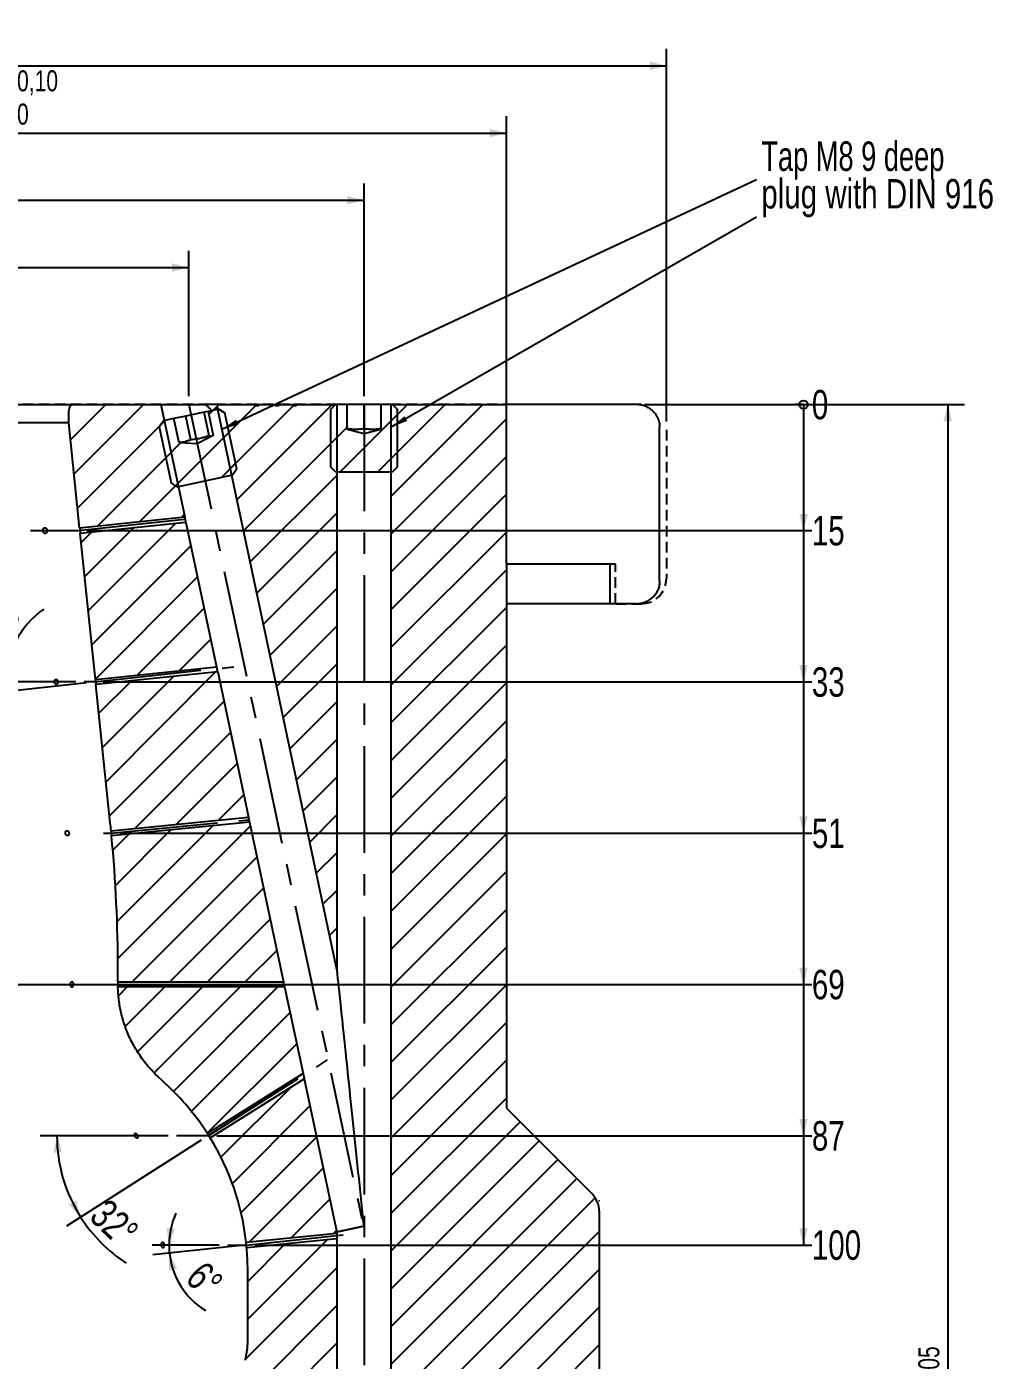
# Model space of a CAD drawing. Header units: millimetres. Extents: x 8 to 872, y 8 to 585.
# Drawn here: x 362 to 477.1, y 316.1 to 474.8 of the extents above; entities that cross this region are included whole.
import ezdxf

# ---------------------------------------------------------------- set-up
doc = ezdxf.new("R2010")
doc.units = ezdxf.units.MM
doc.header["$PDSIZE"] = -1
doc.linetypes.add('CENTERX2', pattern=[20.32, 12.7, -2.54, 2.54, -2.54])
doc.linetypes.add('HIDDEN', pattern=[1.905, 1.27, -0.635])
for name, color, linetype in [('CENTERLINE', 4, 'CENTERX2'), ('DIMENSIONS', 2, 'Continuous'), ('HATCH', 3, 'Continuous'), ('HIDDEN', 3, 'HIDDEN'), ('TEXT', 2, 'Continuous')]:
    doc.layers.add(name, color=color, linetype=linetype)
doc.layers.add('OUTLINE', color=7, linetype='Continuous', lineweight=25)
doc.styles.add('SLDTEXTSTYLE0', font='TXT', dxfattribs={"width": 0.75})
doc.styles.add('SLDTEXTSTYLE3', font='TXT', dxfattribs={"width": 0.692308})
doc.dimstyles.new('SLDDIMSTYLE1', dxfattribs={"dimtxt": 3.5, "dimasz": 2, "dimexe": 0, "dimexo": 0.0625, "dimgap": 0.875, "dimtad": 1, "dimdec": 0, "dimrnd": 1e-09, "dimzin": 12, "dimdsep": 46, "dimtxsty": 'SLDTEXTSTYLE0', "dimsah": 1, "dimcen": 0.09, "dimadec": 0, "dimazin": 3, "dimtfac": 1, "dimtdec": 0, "dimtofl": 0, "dimtmove": 0, "dimatfit": 3, "dimfxl": 0, "dimfrac": 2, "dimtolj": 1, "dimtzin": 12, "dimarcsym": 0})
doc.dimstyles.new('SLDDIMSTYLE17', dxfattribs={"dimtxt": 0.18, "dimasz": 2, "dimexe": 0, "dimexo": 0.0625, "dimgap": 0, "dimtad": 0, "dimtih": 1, "dimtoh": 1, "dimdec": 0, "dimrnd": 1e-09, "dimzin": 0, "dimdsep": 46, "dimtxsty": 'Standard', "dimsah": 1, "dimcen": 0.09, "dimadec": 0, "dimazin": 0, "dimtfac": 2, "dimtdec": 0, "dimtofl": 0, "dimtmove": 0, "dimatfit": 3, "dimfxl": 0, "dimfrac": 2, "dimtolj": 1, "dimtzin": 0, "dimarcsym": 0})
doc.dimstyles.new('SLDDIMSTYLE2', dxfattribs={"dimtxt": 3.5, "dimasz": 2, "dimexe": 0, "dimexo": 0.0625, "dimgap": 0.875, "dimtad": 1, "dimrnd": 1e-09, "dimzin": 12, "dimdsep": 46, "dimtxsty": 'SLDTEXTSTYLE0', "dimsah": 1, "dimcen": 0.09, "dimadec": 0, "dimazin": 3, "dimtfac": 1, "dimtofl": 0, "dimtmove": 0, "dimatfit": 3, "dimfxl": 0, "dimfrac": 2, "dimtolj": 1, "dimtzin": 12, "dimarcsym": 0})
doc.dimstyles.new('SLDDIMSTYLE3', dxfattribs={"dimtxt": 3.5, "dimasz": 2, "dimexe": 0, "dimexo": 0.0625, "dimgap": 0.875, "dimtad": 1, "dimrnd": 1e-09, "dimzin": 12, "dimdsep": 46, "dimtxsty": 'SLDTEXTSTYLE0', "dimsah": 1, "dimcen": 0.09, "dimadec": 0, "dimazin": 3, "dimtol": 1, "dimtp": 0.05, "dimtm": 0.05, "dimtfac": 1, "dimtofl": 0, "dimtmove": 0, "dimatfit": 3, "dimfxl": 0, "dimfrac": 2, "dimtolj": 1, "dimarcsym": 0})
doc.dimstyles.new('SLDDIMSTYLE4', dxfattribs={"dimtxt": 3.5, "dimasz": 2, "dimexe": 0, "dimexo": 0.0625, "dimgap": 0.875, "dimtad": 1, "dimrnd": 1e-09, "dimzin": 12, "dimdsep": 46, "dimtxsty": 'SLDTEXTSTYLE0', "dimsah": 1, "dimcen": 0.09, "dimadec": 0, "dimazin": 3, "dimtol": 1, "dimtp": 0.1, "dimtfac": 1, "dimtofl": 0, "dimtmove": 0, "dimatfit": 3, "dimfxl": 0, "dimfrac": 2, "dimtolj": 1, "dimarcsym": 0})
doc.dimstyles.new('SLDDIMSTYLE5', dxfattribs={"dimtxt": 3.5, "dimasz": 0.333333, "dimexe": 0, "dimexo": 0.0625, "dimgap": 0.875, "dimtad": 0, "dimtih": 1, "dimtoh": 1, "dimdec": 0, "dimrnd": 1e-09, "dimdsep": 46, "dimtxsty": 'SLDTEXTSTYLE0', "dimblk1": 'ORIGIN', "dimblk2": 'ORIGIN', "dimsah": 1, "dimcen": 0.09, "dimadec": 0, "dimazin": 2, "dimtfac": 1, "dimtdec": 0, "dimtofl": 0, "dimtmove": 0, "dimatfit": 3, "dimldrblk": 'ORIGIN', "dimfxl": 0, "dimfrac": 2, "dimtolj": 1, "dimtzin": 12, "dimarcsym": 0})
doc.dimstyles.new('SLDDIMSTYLE6', dxfattribs={"dimtxt": 3.5, "dimasz": 2, "dimexe": 0, "dimexo": 0.0625, "dimgap": 0.875, "dimtad": 0, "dimtih": 1, "dimtoh": 1, "dimrnd": 1e-09, "dimzin": 12, "dimdsep": 46, "dimtxsty": 'SLDTEXTSTYLE0', "dimsah": 1, "dimcen": 0.09, "dimadec": 0, "dimazin": 3, "dimtfac": 1, "dimtofl": 0, "dimtmove": 0, "dimatfit": 3, "dimfxl": 0, "dimfrac": 2, "dimtolj": 1, "dimtzin": 12, "dimarcsym": 0})
doc.dimstyles.new('SLDDIMSTYLE7', dxfattribs={"dimtxt": 3.5, "dimasz": 2, "dimexe": 0, "dimexo": 0.0625, "dimgap": 0.875, "dimtad": 1, "dimdec": 4, "dimzin": 12, "dimdsep": 46, "dimtxsty": 'SLDTEXTSTYLE0', "dimsah": 1, "dimcen": 0.09, "dimadec": 0, "dimazin": 3, "dimtfac": 1, "dimtdec": 0, "dimtofl": 0, "dimtmove": 0, "dimatfit": 3, "dimfxl": 0, "dimfrac": 2, "dimtolj": 1, "dimtzin": 12, "dimarcsym": 0})

# ---------------------------------------------------------------- blocks, each defined once
blk = doc.blocks.new('_D_1')
at = {"layer": 'DIMENSIONS'}
for p, q in [((327.07, 430.83), (327.07, 448.14)), ((381.35, 430.83), (381.35, 448.14)), ((327.07, 446.14), (381.35, 446.14))]:
    blk.add_line(p, q, dxfattribs=at)
for points in [[(327.07, 446.14), (329.07, 445.64), (329.07, 446.64)], [(381.35, 446.14), (379.35, 446.64), (379.35, 445.64)]]:
    blk.add_solid(points, dxfattribs=at)
at = {"layer": 'DIMENSIONS', "char_height": 3.5, "attachment_point": 1, "style": 'SLDTEXTSTYLE0'}
for s, insert in [('%%c', (348.99, 450.65)), ('54', (354.26, 450.65))]:
    blk.add_mtext(s, dxfattribs=dict(at, insert=insert))
blk = doc.blocks.new('_D_2')
at = {"layer": 'DIMENSIONS'}
for p, q in [((270.21, 427.83), (270.21, 472.14)), ((438.21, 427.83), (438.21, 472.14)), ((270.21, 470.14), (438.21, 470.14))]:
    blk.add_line(p, q, dxfattribs=at)
for points in [[(270.21, 470.14), (272.21, 469.64), (272.21, 470.64)], [(438.21, 470.14), (436.21, 470.64), (436.21, 469.64)]]:
    blk.add_solid(points, dxfattribs=at)
at = {"layer": 'DIMENSIONS', "char_height": 3.5, "attachment_point": 1, "style": 'SLDTEXTSTYLE0'}
for s, insert in [('%%c', (347.69, 474.65)), ('168', (352.97, 474.65))]:
    blk.add_mtext(s, dxfattribs=dict(at, insert=insert))
blk = doc.blocks.new('_ORIGIN')
at = {"color": 0, "linetype": 'ByBlock', "lineweight": -2}
blk.add_line((0, 0), (-1, 0), dxfattribs=at)
blk.add_circle((0, 0), 0.5, dxfattribs=at)
blk = doc.blocks.new('_D_5')
at = {"layer": 'DIMENSIONS'}
blk.add_line((436.21, 429.83), (455.53, 429.83), dxfattribs=at)
blk.add_blockref('_ORIGIN', (454.53, 429.83), dxfattribs=at)
at = {"layer": 'DIMENSIONS', "insert": (455.53, 431.57), "char_height": 3.5, "attachment_point": 1, "style": 'SLDTEXTSTYLE0'}
blk.add_mtext('0', dxfattribs=at)
blk = doc.blocks.new('_D_6')
at = {"layer": 'DIMENSIONS'}
for p, q in [((454.53, 429.83), (454.53, 414.83)), ((369.2, 414.83), (455.53, 414.83))]:
    blk.add_line(p, q, dxfattribs=at)
blk.add_solid([(454.53, 414.83), (455.03, 416.83), (454.03, 416.83)], dxfattribs=at)
at = {"layer": 'DIMENSIONS', "insert": (455.53, 416.57), "char_height": 3.5, "attachment_point": 1, "style": 'SLDTEXTSTYLE0'}
blk.add_mtext('15', dxfattribs=at)
blk = doc.blocks.new('_D_7')
at = {"layer": 'DIMENSIONS'}
for p, q in [((454.53, 414.83), (454.53, 396.83)), ((371.16, 396.83), (455.53, 396.83))]:
    blk.add_line(p, q, dxfattribs=at)
blk.add_solid([(454.53, 396.83), (455.03, 398.83), (454.03, 398.83)], dxfattribs=at)
at = {"layer": 'DIMENSIONS', "insert": (455.53, 398.57), "char_height": 3.5, "attachment_point": 1, "style": 'SLDTEXTSTYLE0'}
blk.add_mtext('33', dxfattribs=at)
blk = doc.blocks.new('_D_8')
at = {"layer": 'DIMENSIONS'}
for p, q in [((454.53, 396.83), (454.53, 378.83)), ((373.12, 378.83), (455.53, 378.83))]:
    blk.add_line(p, q, dxfattribs=at)
blk.add_solid([(454.53, 378.83), (455.03, 380.83), (454.03, 380.83)], dxfattribs=at)
at = {"layer": 'DIMENSIONS', "insert": (455.53, 380.57), "char_height": 3.5, "attachment_point": 1, "style": 'SLDTEXTSTYLE0'}
blk.add_mtext('51', dxfattribs=at)
blk = doc.blocks.new('_D_9')
at = {"layer": 'DIMENSIONS'}
for p, q in [((454.53, 378.83), (454.53, 360.83)), ((335.33, 360.83), (455.53, 360.83))]:
    blk.add_line(p, q, dxfattribs=at)
blk.add_solid([(454.53, 360.83), (455.03, 362.83), (454.03, 362.83)], dxfattribs=at)
at = {"layer": 'DIMENSIONS', "insert": (455.53, 362.57), "char_height": 3.5, "attachment_point": 1, "style": 'SLDTEXTSTYLE0'}
blk.add_mtext('69', dxfattribs=at)
blk = doc.blocks.new('_D_10')
at = {"layer": 'DIMENSIONS'}
for p, q in [((454.53, 360.83), (454.53, 342.83)), ((384.67, 342.83), (455.53, 342.83))]:
    blk.add_line(p, q, dxfattribs=at)
blk.add_solid([(454.53, 342.83), (455.03, 344.83), (454.03, 344.83)], dxfattribs=at)
at = {"layer": 'DIMENSIONS', "insert": (455.53, 344.57), "char_height": 3.5, "attachment_point": 1, "style": 'SLDTEXTSTYLE0'}
blk.add_mtext('87', dxfattribs=at)
blk = doc.blocks.new('_D_11')
at = {"layer": 'DIMENSIONS'}
for p, q in [((454.53, 342.83), (454.53, 329.83)), ((389.2, 329.83), (455.53, 329.83))]:
    blk.add_line(p, q, dxfattribs=at)
blk.add_solid([(454.53, 329.83), (455.03, 331.83), (454.03, 331.83)], dxfattribs=at)
at = {"layer": 'DIMENSIONS', "insert": (455.53, 331.57), "char_height": 3.5, "attachment_point": 1, "style": 'SLDTEXTSTYLE0'}
blk.add_mtext('100', dxfattribs=at)
blk = doc.blocks.new('_D_12')
at = {"layer": 'DIMENSIONS'}
for p, q in [((378.88, 342.83), (363.65, 342.83)), ((382.83, 342.3), (366.78, 332.09))]:
    blk.add_line(p, q, dxfattribs=at)
for start, end in [(180, 212.457), (212.457, 237.2096)]:
    blk.add_arc((383.67, 342.83), 18.02, start, end, dxfattribs=at)
for points in [[(365.65, 342.83), (365.26, 340.81), (366.26, 340.86)], [(368.46, 333.16), (367.92, 335.15), (367.05, 334.66)]]:
    blk.add_solid(points, dxfattribs=at)
at = {"layer": 'DIMENSIONS', "insert": (371.78, 335.53), "char_height": 3.5, "attachment_point": 1, "rotation": 316.1605, "style": 'SLDTEXTSTYLE0'}
blk.add_mtext('32°', dxfattribs=at)
blk = doc.blocks.new('_D_13')
at = {"layer": 'DIMENSIONS'}
for p, q in [((306.21, 432.85), (306.21, 456.14)), ((402.21, 430.83), (402.21, 456.14)), ((306.21, 454.14), (402.21, 454.14))]:
    blk.add_line(p, q, dxfattribs=at)
for points in [[(306.21, 454.14), (308.21, 453.64), (308.21, 454.64)], [(402.21, 454.14), (400.21, 454.64), (400.21, 453.64)]]:
    blk.add_solid(points, dxfattribs=at)
at = {"layer": 'DIMENSIONS', "char_height": 3.5, "attachment_point": 1, "style": 'SLDTEXTSTYLE0'}
for s, insert in [('%%c', (348.98, 458.65)), ('96', (354.26, 458.71))]:
    blk.add_mtext(s, dxfattribs=dict(at, insert=insert))
blk = doc.blocks.new('_D_18')
at = {"layer": 'DIMENSIONS'}
for p, q in [((367.88, 396.83), (357.58, 396.83)), ((369.17, 396.72), (357.66, 395.47))]:
    blk.add_line(p, q, dxfattribs=at)
for start, end in [(124.9481, 180), (180, 186.2296), (186.2296, 207.5533)]:
    blk.add_arc((370.16, 396.83), 10.58, start, end, dxfattribs=at)
for points in [[(359.58, 396.83), (360.27, 398.78), (359.27, 398.87)], [(359.65, 395.69), (359.56, 393.63), (360.54, 393.83)]]:
    blk.add_solid(points, dxfattribs=at)
at = {"layer": 'DIMENSIONS', "insert": (357.63, 405.53), "char_height": 3.5, "attachment_point": 1, "rotation": 46.8366, "style": 'SLDTEXTSTYLE0'}
blk.add_mtext('6°', dxfattribs=at)
blk = doc.blocks.new('_D_19')
at = {"layer": 'DIMENSIONS'}
for p, q in [((384.96, 329.83), (376.99, 329.83)), ((387.2, 329.73), (377.05, 328.68))]:
    blk.add_line(p, q, dxfattribs=at)
for start, end in [(155.6198, 180), (180, 185.9312), (185.9312, 238.0558)]:
    blk.add_arc((388.2, 329.83), 9.2, start, end, dxfattribs=at)
for points in [[(378.99, 329.83), (379.7, 331.77), (378.71, 331.88)], [(379.04, 328.88), (378.97, 326.82), (379.95, 327.03)]]:
    blk.add_solid(points, dxfattribs=at)
at = {"layer": 'DIMENSIONS', "insert": (383.29, 328.14), "char_height": 3.5, "attachment_point": 1, "rotation": 314.4558, "style": 'SLDTEXTSTYLE0'}
blk.add_mtext('6°', dxfattribs=at)
blk = doc.blocks.new('_D_31')
at = {"layer": 'DIMENSIONS'}
for p, q in [((289.26, 411.83), (289.26, 464.14)), ((419.16, 411.83), (419.16, 464.14)), ((289.26, 462.14), (419.16, 462.14))]:
    blk.add_line(p, q, dxfattribs=at)
for points in [[(289.26, 462.14), (291.26, 461.64), (291.26, 462.64)], [(419.16, 462.14), (417.16, 462.64), (417.16, 461.64)]]:
    blk.add_solid(points, dxfattribs=at)
at = {"layer": 'DIMENSIONS', "attachment_point": 1, "style": 'SLDTEXTSTYLE0'}
for s, insert, char_height in [('+', (358.88, 469.6), 2.5), ('0,10', (360.9, 469.6), 2.5), ('%%c', (341.05, 466.65), 3.5), ('129,9', (346.33, 466.65), 3.5), ('0', (360.9, 465.64), 2.5)]:
    blk.add_mtext(s, dxfattribs=dict(at, insert=insert, char_height=char_height))
blk = doc.blocks.new('_D_32')
at = {"layer": 'DIMENSIONS'}
for p, q in [((435.59, 429.83), (473.7, 429.83)), ((471.7, 429.83), (471.7, 185.64)), ((387.83, 185.64), (473.7, 185.64))]:
    blk.add_line(p, q, dxfattribs=at)
for points in [[(471.7, 429.83), (471.2, 427.83), (472.2, 427.83)], [(471.7, 185.64), (472.2, 187.64), (471.2, 187.64)]]:
    blk.add_solid(points, dxfattribs=at)
at = {"layer": 'DIMENSIONS', "attachment_point": 1, "rotation": 90, "style": 'SLDTEXTSTYLE0'}
for s, insert, char_height in [('±0,05', (468.2, 311.53), 2.5), ('244,19', (467.19, 296.02), 3.5)]:
    blk.add_mtext(s, dxfattribs=dict(at, insert=insert, char_height=char_height))
blk = doc.blocks.new('SW_NOTE_5')
at = {"layer": 'TEXT', "color": 0, "char_height": 3.5, "attachment_point": 1}
for s, insert, style in [('Tap M8 9 deep', (0.56, 4.54), 'SLDTEXTSTYLE3'), ('plug with DIN 916 M8x8', (0.56, 0.07), 'SLDTEXTSTYLE0')]:
    blk.add_mtext(s, dxfattribs=dict(at, insert=insert, style=style))

msp = doc.modelspace()

# ---------------------------------------------------------------- hatches: boundary and pattern name
at = {"layer": 'HATCH'}
h = msp.add_hatch(dxfattribs=at)
h.set_pattern_fill('ANSI31', color=256, angle=3e-322, style=0)
edge = h.paths.add_edge_path(flags=0)
edge.add_line((367.05884, 429.14326), (367.05884, 427.64326))
edge.add_line((367.05884, 427.64326), (368.353, 415.18155))
edge.add_line((368.353, 415.18155), (380.86795, 416.48123))
edge.add_line((380.86795, 416.48123), (378.02986, 429.83342))
edge.add_line((378.02986, 429.83342), (367.45426, 429.83342))
edge.add_arc((367.85884, 429.14326), 0.8, 120.3796612, 180)
h = msp.add_hatch(dxfattribs=at)
h.set_pattern_fill('ANSI31', color=256, style=0)
h.paths.add_polyline_path([(387.06736, 422.18591), (385.65356, 428.83732), (384.94192, 429.29946), (383.65451, 429.02581), (384.26611, 426.14845), (382.34391, 425.16904), (380.18953, 425.28195), (379.57793, 428.15931), (378.29052, 427.88566), (377.82838, 427.17402), (379.24218, 420.52262), (379.95381, 420.06048), (386.60521, 421.47428)], flags=0)
h = msp.add_hatch(dxfattribs=at)
h.set_pattern_fill('ANSI31', color=256, angle=3e-322, style=0)
h.paths.add_polyline_path([(389.18324, 429.73342), (389.18324, 429.83342), (384.95884, 429.83342), (384.72482, 429.5994), (398.95884, 362.63358), (398.95884, 429.83342), (394.15623, 429.83342), (394.15623, 429.73342), (393.66531, 429.73342), (393.66531, 429.83342), (392.11082, 429.83342), (392.11082, 429.73342), (391.62403, 429.73342), (391.62403, 429.83342), (389.67289, 429.83342), (389.67289, 429.73342)], flags=0)
h = msp.add_hatch(dxfattribs=at)
h.set_pattern_fill('ANSI31', color=256, style=0)
h.paths.add_polyline_path([(406.20884, 422.43342), (406.20884, 429.23342), (405.60884, 429.83342), (404.20884, 429.83342), (404.20884, 426.86932), (402.20884, 426.33342), (400.20884, 426.86932), (400.20884, 429.83342), (398.80884, 429.83342), (398.20884, 429.23342), (398.20884, 422.43342), (398.80884, 421.83342), (405.60884, 421.83342)], flags=0)
h = msp.add_hatch(dxfattribs=at)
h.set_pattern_fill('ANSI31', color=256, angle=3e-322, style=0)
edge = h.paths.add_edge_path(flags=0)
edge.add_arc((427.20884, 158.18876), 3, 270, 360)
edge.add_line((430.20884, 158.18876), (430.20884, 204.63342))
edge.add_line((430.20884, 204.63342), (424.35884, 204.63342))
edge.add_line((424.35884, 204.63342), (424.35884, 271.73342))
edge.add_line((424.35884, 271.73342), (411.35884, 271.73342))
edge.add_line((411.35884, 271.73342), (409.31591, 275.13342))
edge.add_line((409.31591, 275.13342), (411.35884, 278.53342))
edge.add_line((411.35884, 278.53342), (424.35884, 278.53342))
edge.add_line((424.35884, 278.53342), (424.35884, 284.73342))
edge.add_line((424.35884, 284.73342), (430.20884, 284.73342))
edge.add_line((430.20884, 284.73342), (430.20884, 333.84078))
edge.add_arc((427.20884, 333.84078), 3, 0, 45)
edge.add_line((429.33016, 335.9621), (419.15884, 346.13342))
edge.add_line((419.15884, 346.13342), (419.15884, 410.83342))
edge.add_line((419.15884, 410.83342), (419.15884, 429.83342))
edge.add_line((419.15884, 429.83342), (405.45884, 429.83342))
edge.add_line((405.45884, 429.83342), (405.45884, 155.18876))
edge.add_line((405.45884, 155.18876), (427.20884, 155.18876))
h = msp.add_hatch(dxfattribs=at)
h.set_pattern_fill('ANSI31', color=256, angle=3e-322, style=0)
h.paths.add_polyline_path([(381.01431, 415.79267), (368.42531, 414.48529), (370.22748, 397.13181), (384.66217, 398.63087)], flags=0)
h = msp.add_hatch(dxfattribs=at)
h.set_pattern_fill('ANSI31', color=256, angle=3e-322, style=0)
edge = h.paths.add_edge_path(flags=0)
edge.add_line((384.78762, 398.04067), (370.28945, 396.53502))
edge.add_line((370.28945, 396.53502), (371.99786, 380.08445))
edge.add_arc((202.60884, 362.49326), 170.3, 5.6068157, 5.9289581, ccw=False)
edge.add_line((372.09409, 379.13179), (388.46581, 380.73614))
edge.add_line((388.46581, 380.73614), (384.78762, 398.04067))
h = msp.add_hatch(dxfattribs=at)
h.set_pattern_fill('ANSI31', color=256, angle=3e-322, style=0)
edge = h.paths.add_edge_path(flags=0)
edge.add_line((388.59134, 380.14557), (372.15166, 378.53456))
edge.add_arc((202.60884, 362.49326), 170.3, 0, 5.4049512, ccw=False)
edge.add_line((372.90884, 362.49326), (372.90884, 361.13342))
edge.add_line((372.90884, 361.13342), (392.63232, 361.13427))
edge.add_line((392.63232, 361.13427), (388.59134, 380.14557))
h = msp.add_hatch(dxfattribs=at)
h.set_pattern_fill('ANSI31', color=256, angle=3e-322, style=0)
edge = h.paths.add_edge_path(flags=0)
edge.add_arc((358.35884, 326.84326), 30, 32.781694, 46.397181, ccw=False)
edge.add_line((383.58103, 343.08645), (394.94665, 350.24618))
edge.add_line((394.94665, 350.24618), (392.75985, 360.53427))
edge.add_line((392.75985, 360.53427), (372.91204, 360.53342))
edge.add_spline(control_points=[(372.91204, 360.53342), (373.04106, 354.28877), (377.56401, 349.98119)], knot_values=[0.026166334, 0.026166334, 0.026166334, 1, 1, 1], weights=[0.995879363, 0.921260708, 1], degree=2, periodic=0)
edge.add_line((377.56401, 349.98119), (379.04849, 348.5674))
h = msp.add_hatch(dxfattribs=at)
h.set_pattern_fill('ANSI31', color=256, angle=3e-322, style=0)
edge = h.paths.add_edge_path(flags=0)
edge.add_line((395.07958, 349.6208), (383.90083, 342.57879))
edge.add_arc((358.35884, 326.84326), 30, 6.2932401, 31.6357594, ccw=False)
edge.add_line((388.17806, 330.13177), (398.95884, 331.21169))
edge.add_line((398.95884, 331.21169), (398.95884, 331.37031))
edge.add_line((398.95884, 331.37031), (395.07958, 349.6208))
h = msp.add_hatch(dxfattribs=at)
h.set_pattern_fill('ANSI31', color=256, angle=3e-322, style=0)
edge = h.paths.add_edge_path(flags=0)
edge.add_spline(control_points=[(387.82502, 189.71435), (387.79121, 189.71435), (387.7574, 189.71435), (387.72359, 189.71435)], knot_values=[0.000018074, 0.000018074, 0.000018074, 0.000018074, 0.000119506, 0.000119506, 0.000119506, 0.000119506], weights=[1, 1, 1, 1], degree=3, periodic=0)
edge.add_arc((343.47884, 197.23876), 44.88, 348.557842, 350.3484355, ccw=False)
edge.add_spline(control_points=[(387.46687, 188.33553), (387.50088, 188.33553), (387.53489, 188.33553), (387.56889, 188.33553)], knot_values=[0.000019867, 0.000019867, 0.000019867, 0.000019867, 0.00012189, 0.00012189, 0.00012189, 0.00012189], weights=[1, 1, 1, 1], degree=3, periodic=0)
edge.add_arc((343.47884, 197.23876), 44.98, 347.739024, 348.5836229, ccw=False)
edge.add_line((387.43287, 187.68659), (387.33053, 187.68659))
edge.add_arc((343.47884, 197.23876), 44.88, 345.0208799, 347.7112783, ccw=False)
edge.add_line((386.83382, 185.63876), (398.95884, 182.38987))
edge.add_line((398.95884, 182.38987), (398.95884, 330.60869))
edge.add_line((398.95884, 330.60869), (388.23786, 329.53476))
edge.add_arc((358.35884, 326.84326), 30, 0, 5.1473054, ccw=False)
edge.add_line((388.35884, 326.84326), (388.35884, 318.11618))
edge.add_arc((383.35884, 318.11618), 5, 351.4692344, 360, ccw=False)
edge.add_line((388.30352, 317.37448), (388.11416, 316.11205))
edge.add_arc((393.05884, 315.37035), 5, 171.4692344, 180)
edge.add_line((388.05884, 315.37035), (388.05884, 203.61167))
edge.add_arc((393.05884, 203.61167), 5, 180, 188.5307656)
edge.add_line((388.11416, 202.86997), (388.30352, 201.60755))
edge.add_arc((383.35884, 200.86584), 5, 0, 8.5307656, ccw=False)
edge.add_line((388.35884, 200.86584), (388.35884, 197.23876))
edge.add_arc((343.47884, 197.23876), 44.88, 352.6118488, 360, ccw=False)
edge.add_line((387.98624, 191.46762), (388.08707, 191.46762))
edge.add_arc((343.47884, 197.23876), 44.98, 351.6958335, 352.6283656, ccw=False)
edge.add_line((387.98724, 190.74238), (387.88618, 190.74238))
edge.add_arc((343.47884, 197.23876), 44.88, 351.1915103, 351.6771994, ccw=False)
edge.add_spline(control_points=[(387.82951, 190.36618), (387.86324, 190.36618), (387.89697, 190.36618), (387.9307, 190.36618)], knot_values=[0.000255774, 0.000255774, 0.000255774, 0.000255774, 0.000356965, 0.000356965, 0.000356965, 0.000356965], weights=[1, 1, 1, 1], degree=3, periodic=0)
edge.add_arc((343.47884, 197.23876), 44.98, 350.3700974, 351.2112487, ccw=False)

# ---------------------------------------------------------------- linework, layer by layer
at = {"color": 51, "linetype": 'Continuous', "lineweight": 18}
msp.add_point((430.20884, 335.08342), dxfattribs=at)
at = {"layer": 'CENTERLINE'}
for p, q in [((381.35247, 429.83342), (402.20884, 331.7119)), ((402.20884, 429.83342), (402.20884, 155.70133)), ((368.19513, 414.83342), (381.54122, 416.29024)), ((362.51643, 414.83342), (368.19513, 414.83342)), ((370.15996, 396.83342), (386.72948, 398.6421)), ((370.15996, 396.83342), (368.88483, 396.83342)), ((372.12469, 378.83434), (388.51327, 380.40609)), ((371.2048, 378.83434), (372.12469, 378.83434)), ((334.32807, 360.83342), (365.58101, 360.83342)), ((334.32807, 360.83342), (391.46663, 360.83342)), ((383.67267, 342.83342), (397.87337, 351.86529)), ((383.67267, 342.83342), (379.88488, 342.83342)), ((388.19693, 329.83328), (399.72283, 331.0307)), ((385.96449, 329.83328), (388.19693, 329.83328))]:
    msp.add_line(p, q, dxfattribs=at)
at = {"layer": 'HIDDEN'}
for p, q in [((435.20884, 429.83342), (273.20884, 429.83342)), ((435.20884, 429.83342), (273.20884, 429.83342)), ((438.20884, 426.83342), (438.20884, 409.13342)), ((432.15884, 410.83342), (419.15884, 410.83342)), ((432.15884, 406.13342), (432.15884, 410.83342)), ((432.15884, 406.13342), (435.20884, 406.13342))]:
    msp.add_line(p, q, dxfattribs=at)
msp.add_arc((435.20884, 409.13342), 3, 270, 0, dxfattribs=at)
at = {"layer": 'OUTLINE'}
for p, q in [((354.20884, 429.83342), (367.45426, 429.83342)), ((367.05884, 427.64326), (367.05884, 429.14326)), ((367.45426, 429.83342), (378.02986, 429.83342)), ((378.02986, 429.83342), (380.86795, 416.48124)), ((378.02986, 429.83342), (383.34285, 429.83342)), ((380.98196, 428.45775), (379.57793, 428.15931)), ((383.17669, 428.92424), (380.98196, 428.45775)), ((381.581, 425.6395), (380.98196, 428.45775)), ((383.65451, 429.02581), (383.17669, 428.92424)), ((383.77573, 426.10602), (383.17669, 428.92424)), ((384.95884, 429.83342), (383.34285, 429.83342)), ((384.94192, 429.29945), (383.65451, 429.02581)), ((383.65451, 429.02581), (384.26611, 426.14845)), ((384.72482, 429.5994), (384.95884, 429.83342)), ((398.95884, 362.63358), (384.72482, 429.5994)), ((384.94192, 429.29945), (385.65356, 428.83732)), ((384.95884, 429.83342), (389.18324, 429.83342)), ((387.06736, 422.18591), (385.65356, 428.83732)), ((389.18324, 429.83342), (389.18324, 429.73342)), ((389.18324, 429.83342), (389.67061, 429.83342)), ((389.18324, 429.73342), (389.67289, 429.73342)), ((389.67061, 429.73342), (389.67061, 429.83342)), ((389.67061, 429.83342), (389.67289, 429.83342)), ((389.67289, 429.73342), (389.67289, 429.83342)), ((389.67289, 429.83342), (391.62403, 429.83342)), ((391.62403, 429.83342), (391.62403, 429.73342)), ((391.62403, 429.83342), (392.10851, 429.83342)), ((391.62403, 429.73342), (392.11082, 429.73342)), ((392.10851, 429.73342), (392.10851, 429.83342)), ((392.10851, 429.83342), (392.11082, 429.83342)), ((392.11082, 429.73342), (392.11082, 429.83342)), ((392.11082, 429.83342), (393.66531, 429.83342)), ((393.66531, 429.83342), (393.66531, 429.73342)), ((393.66531, 429.83342), (394.15278, 429.83342)), ((393.66531, 429.73342), (394.15623, 429.73342)), ((394.15278, 429.73342), (394.15278, 429.83342)), ((394.15278, 429.83342), (394.15623, 429.83342)), ((394.15623, 429.73342), (394.15623, 429.83342)), ((394.15623, 429.83342), (398.95884, 429.83342)), ((398.20884, 429.23341), (398.80884, 429.83342)), ((398.20884, 429.23341), (398.20884, 422.43342)), ((400.20884, 429.83342), (398.80884, 429.83342)), ((398.95884, 429.83342), (398.95884, 362.63358)), ((400.20884, 426.86931), (400.20884, 429.83342)), ((402.20884, 429.83342), (400.20884, 429.83342)), ((402.20884, 426.95222), (402.20884, 429.83342)), ((404.20884, 429.83342), (402.20884, 429.83342)), ((404.20884, 429.83342), (404.20884, 426.86931)), ((405.60884, 429.83342), (404.20884, 429.83342)), ((405.45884, 155.18876), (405.45884, 429.83342)), ((405.45884, 429.83342), (419.15884, 429.83342)), ((405.60884, 429.83342), (406.20884, 429.23341)), ((406.20884, 422.43342), (406.20884, 429.23341)), ((419.15884, 410.83342), (419.15884, 429.83342)), ((434.58918, 429.83342), (419.15884, 429.83342)), ((367.05884, 427.64326), (354.20884, 427.64326)), ((368.353, 415.18155), (367.05884, 427.64326)), ((377.82838, 427.17403), (378.29052, 427.88566)), ((377.82838, 427.17403), (379.24218, 420.52262)), ((379.57793, 428.15931), (378.29052, 427.88566)), ((380.18953, 425.28195), (379.57793, 428.15931)), ((402.20884, 426.33342), (400.20884, 426.86931)), ((404.20884, 426.86931), (402.20884, 426.33342)), ((437.40339, 408.84014), (437.40339, 427.12655)), ((382.34391, 425.16905), (380.18953, 425.28195)), ((384.26611, 426.14845), (382.34391, 425.16905)), ((387.06736, 422.18591), (386.60522, 421.47427)), ((398.80884, 421.83342), (398.20884, 422.43342)), ((406.20884, 422.43342), (405.60884, 421.83342)), ((379.95381, 420.06048), (379.24218, 420.52262)), ((379.95381, 420.06048), (386.60522, 421.47427)), ((398.80884, 421.83342), (405.60884, 421.83342)), ((368.353, 415.18155), (380.86795, 416.48124)), ((381.01431, 415.79267), (368.42531, 414.48529)), ((381.01431, 415.79267), (384.66217, 398.63087)), ((370.22748, 397.13181), (368.42531, 414.48529)), ((419.15884, 410.83342), (419.15884, 346.13342)), ((431.51475, 410.83342), (419.15884, 410.83342)), ((431.51475, 406.13342), (431.51475, 410.83342)), ((431.51475, 406.13342), (419.15884, 406.13342)), ((434.58918, 406.13342), (431.51475, 406.13342)), ((370.22748, 397.13181), (384.66217, 398.63087)), ((384.78762, 398.04067), (370.28946, 396.53503)), ((384.78762, 398.04067), (388.46581, 380.73614)), ((371.99786, 380.08445), (370.28946, 396.53503)), ((372.09409, 379.1318), (388.46581, 380.73614)), ((388.59134, 380.14557), (372.15166, 378.53456)), ((388.59134, 380.14557), (392.63231, 361.13427)), ((372.90884, 361.13342), (372.90884, 362.49326)), ((372.90884, 361.13342), (392.63231, 361.13427)), ((392.75985, 360.53427), (372.91204, 360.53342)), ((392.75985, 360.53427), (394.94665, 350.24618)), ((379.04849, 348.5674), (377.56401, 349.98119)), ((394.94665, 350.24618), (383.58103, 343.08645)), ((383.90083, 342.57879), (395.07958, 349.62079)), ((395.07958, 349.62079), (398.95884, 331.37031)), ((419.15884, 346.13342), (429.33016, 335.9621)), ((430.20884, 333.84078), (430.20884, 284.73342)), ((398.95884, 331.21169), (388.17806, 330.13177)), ((388.23786, 329.53476), (398.95884, 330.60869)), ((398.95884, 331.37031), (398.95884, 331.21169)), ((398.95884, 330.60869), (398.95884, 182.38987)), ((388.35884, 318.11618), (388.35884, 326.84326)), ((388.11416, 316.11205), (388.30352, 317.37448))]:
    msp.add_line(p, q, dxfattribs=at)
at = {"layer": 'OUTLINE', "flags": 128}
for points in [[(398.95884, 362.63358), (398.95997, 362.62278), (398.96338, 362.59037), (398.96906, 362.53639), (398.97699, 362.46086), (398.98719, 362.36384), (398.99964, 362.24541), (399.01433, 362.10563), (399.03125, 361.94462), (399.0504, 361.76247), (399.07175, 361.55933), (399.09529, 361.33532), (399.12101, 361.09062), (399.14889, 360.82538), (399.1789, 360.5398), (399.21104, 360.23408), (399.24527, 359.90841), (399.28157, 359.56305), (399.31991, 359.19821), (399.36027, 358.81418), (399.40263, 358.4112), (399.44695, 357.98957), (399.49319, 357.54956), (399.54133, 357.0915), (399.59134, 356.61571), (399.64318, 356.12251), (399.69681, 355.61226), (399.7522, 355.0853), (399.8093, 354.542), (399.86808, 353.98276), (399.92849, 353.40794), (399.9905, 352.81797), (400.05406, 352.21324), (400.11913, 351.59419), (400.18565, 350.96125), (400.25359, 350.31485), (400.3229, 349.65545), (400.39352, 348.98351), (400.46541, 348.2995), (400.53852, 347.6039), (400.6128, 346.89719), (400.6882, 346.17987), (400.76465, 345.45244), (400.84212, 344.71541), (400.92053, 343.96929), (400.99986, 343.2146), (401.08002, 342.45188), (401.16098, 341.68165), (401.24266, 340.90445), (401.32503, 340.12083), (401.408, 339.33133), (401.49154, 338.53651), (401.57559, 337.73692), (401.66007, 336.93311), (401.74493, 336.12566), (401.83013, 335.31513), (401.91558, 334.50207), (402.00124, 333.68707), (402.08705, 332.87068), (402.17294, 332.05349)], [(402.17294, 332.05349), (401.94448, 332.00493), (401.71703, 331.95658), (401.49174, 331.9087), (401.2698, 331.86152), (401.05235, 331.8153), (400.8405, 331.77027), (400.63536, 331.72666), (400.43797, 331.68471), (400.24938, 331.64462), (400.07055, 331.60661), (399.90239, 331.57087), (399.74579, 331.53758), (399.60155, 331.50692), (399.47042, 331.47905), (399.35307, 331.45411), (399.25011, 331.43222), (399.16207, 331.41351), (399.08942, 331.39806), (399.03251, 331.38597), (398.99165, 331.37728), (398.96706, 331.37205), (398.95884, 331.37031)]]:
    msp.add_lwpolyline(points, dxfattribs=at)
at = {"layer": 'OUTLINE'}
for centre, radius, start, end in [((367.85884, 429.14326), 0.8, 120.3796612, 180), ((202.60884, 362.49326), 170.3, 5.6068157, 5.9289581), ((202.60884, 362.49326), 170.3, 0, 5.4049512), ((358.35884, 326.84326), 30, 32.781694, 46.397181), ((358.35884, 326.84326), 30, 6.2932401, 31.6357594), ((427.20884, 333.84078), 3, 0, 45), ((358.35884, 326.84326), 30, 0, 5.1473054), ((383.35884, 318.11618), 5, 351.4692344, 0)]:
    msp.add_arc(centre, radius, start, end, dxfattribs=at)
for points, knots in [([(383.34285, 429.83342), (383.41238, 429.76786), (383.55143, 429.63673), (383.75473, 429.44598), (383.93995, 429.27268), (384.05292, 429.16747), (384.10272, 429.12109)], [0, 0, 0, 0, 0.262307324, 0.52458874, 0.790429935, 1, 1, 1, 1]), ([(384.21084, 429.14406), (384.22842, 429.15982), (384.28644, 429.2118), (384.37389, 429.28965), (384.47168, 429.37646), (384.55454, 429.44967), (384.62165, 429.50882), (384.67323, 429.55415), (384.70809, 429.58474), (384.72315, 429.59794), (384.72442, 429.59905), (384.72482, 429.5994)], [0, 0, 0, 0, 0.054069094, 0.178408725, 0.306103849, 0.433788709, 0.558292986, 0.682791073, 0.811319469, 0.93984483, 1, 1, 1, 1]), ([(435.90339, 429.53504), (435.86714, 429.55188), (435.75492, 429.60402), (435.56062, 429.67771), (435.31687, 429.74901), (435.0655, 429.79937), (434.82145, 429.82854), (434.66222, 429.83189), (434.58918, 429.83342)], [0, 0, 0, 0, 0.088253444, 0.273222461, 0.458188186, 0.648468079, 0.838750251, 1, 1, 1, 1]), ([(435.90339, 429.53504), (435.99267, 429.48862), (436.17134, 429.39572), (436.39985, 429.23339), (436.59375, 429.06536), (436.75616, 428.89598), (436.9182, 428.69384), (437.07003, 428.45637), (437.20177, 428.18381), (437.30784, 427.88299), (437.37666, 427.55412), (437.40744, 427.29381), (437.40097, 427.15062), (437.39988, 427.12655)], [0, 0, 0, 0, 0.08861234, 0.177334634, 0.251789804, 0.326525619, 0.401094297, 0.505897653, 0.611091148, 0.716050242, 0.844786965, 0.973910786, 1, 1, 1, 1]), ([(402.20884, 426.95222), (402.04434, 426.92958), (401.71539, 426.88431), (401.21527, 426.86211), (400.71186, 426.8832), (400.37653, 426.92921), (400.20884, 426.95222)], [0, 0, 0, 0, 0.247646236, 0.495209938, 0.747561163, 1, 1, 1, 1]), ([(404.20884, 426.95222), (404.04434, 426.92958), (403.71539, 426.88431), (403.21527, 426.86211), (402.71186, 426.8832), (402.37653, 426.92921), (402.20884, 426.95222)], [0, 0, 0, 0, 0.247646236, 0.495210138, 0.747561163, 1, 1, 1, 1]), ([(381.581, 425.6395), (381.52357, 425.61581), (381.357, 425.54707), (381.07569, 425.45204), (380.73217, 425.36995), (380.43336, 425.32675), (380.24794, 425.31912), (380.18221, 425.31642)], [0, 0, 0, 0, 0.128362507, 0.372280327, 0.616153593, 0.863923967, 1, 1, 1, 1]), ([(383.77573, 426.10602), (383.59991, 426.04551), (383.24835, 425.92451), (382.70415, 425.78612), (382.14735, 425.68932), (381.7698, 425.65611), (381.581, 425.6395)], [0, 0, 0, 0, 0.247644816, 0.495208855, 0.747560847, 1, 1, 1, 1]), ([(384.26611, 426.14845), (384.22829, 426.13158), (384.15264, 426.09784), (384.03202, 426.07732), (383.90644, 426.07904), (383.8193, 426.09702), (383.77573, 426.10602)], [0, 0, 0, 0, 0.2485279362, 0.4970419992, 0.7485002881, 1, 1, 1, 1]), ([(381.01431, 415.79267), (381.01414, 415.79437), (381.01371, 415.79864), (381.0093, 415.84043), (380.99939, 415.91898), (380.98325, 416.02248), (380.96094, 416.13817), (380.93421, 416.25351), (380.90651, 416.35636), (380.88309, 416.43431), (380.86984, 416.47546), (380.86849, 416.47961), (380.86795, 416.48124)], [0, 0, 0, 0, 0.070550265, 0.177520174, 0.284464725, 0.391241494, 0.497835459, 0.604846058, 0.712988676, 0.821969562, 0.930169924, 1, 1, 1, 1]), ([(364.38368, 414.53424), (364.40415, 414.55753), (364.44507, 414.60412), (364.47821, 414.70887), (364.48548, 414.82528), (364.46463, 414.94329), (364.41835, 415.04877), (364.35145, 415.13003), (364.27112, 415.1778), (364.18618, 415.18663), (364.10615, 415.15557), (364.04023, 415.08812), (363.99615, 414.99193), (363.97925, 414.87788), (363.99161, 414.75888), (364.03182, 414.64834), (364.09507, 414.55868), (364.17399, 414.49982), (364.25903, 414.47897), (364.33153, 414.49405), (364.36917, 414.52305), (364.38368, 414.53424)], [0, 0, 0, 0, 0.053692497, 0.107385875, 0.161075673, 0.21475032, 0.268422473, 0.322108808, 0.375803651, 0.429488098, 0.483158966, 0.536836024, 0.59052656, 0.644220216, 0.697898326, 0.751569421, 0.805252127, 0.858946067, 0.912634429, 0.966308197, 1, 1, 1, 1]), ([(368.353, 415.18155), (368.35309, 415.18039), (368.35335, 415.17711), (368.35622, 415.14104), (368.36254, 415.06571), (368.37177, 414.96363), (368.38325, 414.84704), (368.39591, 414.72897), (368.40668, 414.6358), (368.41586, 414.55989), (368.42277, 414.50495), (368.4252, 414.48609), (368.42529, 414.48538), (368.42531, 414.48529)], [0, 0, 0, 0, 0.0580295655, 0.1653329403, 0.2726536746, 0.3799995768, 0.4873451223, 0.5946553785, 0.7019607371, 0.7693749185, 0.876708455, 0.9840411772, 1, 1, 1, 1]), ([(437.40255, 408.84014), (437.40092, 408.75882), (437.39749, 408.58743), (437.36125, 408.32804), (437.30356, 408.08099), (437.22803, 407.85552), (437.13951, 407.64973), (437.03043, 407.447), (436.8826, 407.22342), (436.72001, 407.02858), (436.55045, 406.86314), (436.38475, 406.72303), (436.17287, 406.57167), (435.99409, 406.47888), (435.90339, 406.4318)], [0, 0, 0, 0, 0.088326989, 0.186148352, 0.283957053, 0.361730483, 0.439494235, 0.519233621, 0.598954795, 0.709359651, 0.76602119, 0.822671048, 0.910031783, 1, 1, 1, 1]), ([(434.58918, 406.13342), (434.73531, 406.13923), (434.95611, 406.14801), (435.24673, 406.20266), (435.46727, 406.25989), (435.68762, 406.33435), (435.83132, 406.39925), (435.90339, 406.4318)], [0, 0, 0, 0, 0.322392322, 0.487155664, 0.65192559, 0.825433892, 1, 1, 1, 1]), ([(384.78762, 398.04067), (384.78724, 398.04396), (384.78648, 398.05055), (384.78006, 398.10184), (384.76903, 398.17713), (384.75272, 398.27068), (384.73194, 398.37106), (384.70873, 398.46759), (384.68646, 398.54974), (384.6694, 398.60752), (384.66269, 398.62916), (384.66227, 398.63054), (384.66217, 398.63087)], [0, 0, 0, 0, 0.106986559, 0.213971005, 0.320905761, 0.427703583, 0.534587502, 0.642161398, 0.750726911, 0.859486406, 0.966967524, 1, 1, 1, 1]), ([(365.57955, 396.53503), (365.60312, 396.53832), (365.65025, 396.5449), (365.70934, 396.59624), (365.75136, 396.67187), (365.77152, 396.76638), (365.76779, 396.8683), (365.74059, 396.96636), (365.69287, 397.04943), (365.62979, 397.10814), (365.55824, 397.13585), (365.48619, 397.12937), (365.42177, 397.0895), (365.37241, 397.02071), (365.3439, 396.9308), (365.33965, 396.82992), (365.36021, 396.72952), (365.40319, 396.64072), (365.46347, 396.57413), (365.52555, 396.53974), (365.56453, 396.53634), (365.57955, 396.53503)], [0, 0, 0, 0, 0.0536825009, 0.1073644982, 0.1610508616, 0.2147425081, 0.2684278114, 0.3221096064, 0.3757912048, 0.4294803833, 0.4831721897, 0.5368543848, 0.5905319081, 0.6442192679, 0.6979102119, 0.7515993036, 0.805279626, 0.8589579092, 0.9126471953, 0.9663390448, 1, 1, 1, 1]), ([(370.22748, 397.13181), (370.22753, 397.13118), (370.22771, 397.12909), (370.22996, 397.10268), (370.23539, 397.04111), (370.24334, 396.95572), (370.25316, 396.85666), (370.2639, 396.75499), (370.27429, 396.66223), (370.28186, 396.59778), (370.28721, 396.55332), (370.28928, 396.5364), (370.28943, 396.53526), (370.28946, 396.53503)], [0, 0, 0, 0, 0.045975631, 0.153289999, 0.260613647, 0.367949629, 0.475288226, 0.58260976, 0.68992743, 0.79725415, 0.864585905, 0.971905301, 1, 1, 1, 1]), ([(388.59134, 380.14557), (388.59096, 380.14887), (388.5902, 380.15545), (388.58378, 380.20673), (388.57275, 380.28202), (388.55644, 380.37557), (388.53565, 380.476), (388.51242, 380.57264), (388.49011, 380.65493), (388.47304, 380.71279), (388.46633, 380.73446), (388.46591, 380.73582), (388.46581, 380.73614)], [0, 0, 0, 0, 0.1069376833, 0.2138785439, 0.3207611043, 0.4275216594, 0.5344213211, 0.642087957, 0.7507786767, 0.8596282888, 0.9670964033, 1, 1, 1, 1]), ([(366.75897, 378.59966), (366.7805, 378.58132), (366.82355, 378.54465), (366.89722, 378.52917), (366.96719, 378.54603), (367.02683, 378.59571), (367.06925, 378.67201), (367.08993, 378.76653), (367.08664, 378.86857), (367.05979, 378.96664), (367.0123, 379.04968), (366.94934, 379.1083), (366.87785, 379.13587), (366.80579, 379.12926), (366.74131, 379.08924), (366.6918, 379.02031), (366.66304, 378.93031), (366.65838, 378.82926), (366.6786, 378.7291), (366.71534, 378.65034), (366.74684, 378.61375), (366.75897, 378.59966)], [0, 0, 0, 0, 0.053686993, 0.107374422, 0.161059025, 0.214742433, 0.268429781, 0.322119531, 0.375808149, 0.429487492, 0.48317527, 0.536865373, 0.590555063, 0.644238908, 0.697918617, 0.751605055, 0.805295795, 0.858986222, 0.912668783, 0.966354575, 1, 1, 1, 1]), ([(372.09409, 379.1318), (372.0943, 379.12912), (372.09476, 379.12346), (372.09861, 379.07675), (372.1049, 379.00323), (372.11329, 378.90992), (372.12297, 378.80813), (372.13289, 378.70922), (372.14072, 378.63465), (372.1469, 378.57751), (372.1509, 378.5413), (372.15143, 378.53662), (372.15166, 378.53456)], [0, 0, 0, 0, 0.096495631, 0.2038241697, 0.3111616412, 0.4185060212, 0.5258516064, 0.6331790842, 0.7405096898, 0.8077795007, 0.9151178999, 1, 1, 1, 1]), ([(367.21801, 360.84327), (367.21965, 360.80945), (367.22292, 360.74183), (367.25855, 360.65042), (367.31215, 360.57969), (367.37948, 360.53751), (367.45201, 360.52872), (367.52161, 360.55426), (367.58072, 360.61124), (367.62275, 360.69322), (367.64119, 360.77528), (367.64182, 360.8261), (367.64203, 360.84327)], [0, 0, 0, 0, 0.105119002, 0.210234718, 0.315395147, 0.420591677, 0.525742744, 0.63083947, 0.735953049, 0.841132354, 0.946325119, 1, 1, 1, 1]), ([(367.64205, 360.84339), (367.63947, 360.87367), (367.63403, 360.93753), (367.59926, 361.02435), (367.546, 361.09264), (367.47921, 361.13168), (367.4068, 361.13712), (367.33681, 361.10831), (367.2772, 361.0485), (367.23508, 360.96452), (367.21997, 360.89144), (367.21832, 360.85077), (367.21803, 360.84362)], [0, 0, 0, 0, 0.0989262887, 0.2086275587, 0.318344525, 0.4280647382, 0.5377762155, 0.6474785771, 0.7571822963, 0.8669014425, 0.976620468, 1, 1, 1, 1]), ([(372.90641, 360.84327), (372.90651, 360.80946), (372.90672, 360.74185), (372.90843, 360.65032), (372.91038, 360.58004), (372.9118, 360.53976), (372.91197, 360.53533), (372.91204, 360.53342)], [0, 0, 0, 0, 0.2102098187, 0.4204130653, 0.6307060407, 0.8410702371, 1, 1, 1, 1]), ([(372.90884, 361.13342), (372.90883, 361.13301), (372.90881, 361.1314), (372.90843, 361.10809), (372.90763, 361.04856), (372.90682, 360.9645), (372.90648, 360.89132), (372.90644, 360.85053), (372.90643, 360.84327)], [0, 0, 0, 0, 0.07557211, 0.294785875, 0.514005224, 0.733254789, 0.952503044, 1, 1, 1, 1]), ([(377.56401, 349.98119), (377.34968, 350.19256), (376.92101, 350.61531), (376.32484, 351.30032), (375.76579, 352.02113), (375.2659, 352.75558), (374.82414, 353.49351), (374.43711, 354.22962), (374.08796, 354.9933), (373.77961, 355.78304), (373.51412, 356.59667), (373.30179, 357.39987), (373.13864, 358.18864), (373.02075, 358.9629), (372.94033, 359.7451), (372.92147, 360.27065), (372.91204, 360.53342)], [0, 0, 0, 0, 0.076280752, 0.152561601, 0.229976491, 0.307391713, 0.377606818, 0.447875961, 0.518091177, 0.590345687, 0.662659571, 0.734914146, 0.800822118, 0.866730401, 0.933365181, 1, 1, 1, 1]), ([(392.75985, 360.53427), (392.75947, 360.53755), (392.75871, 360.5441), (392.75229, 360.59512), (392.74128, 360.67014), (392.72495, 360.76395), (392.70394, 360.8659), (392.68013, 360.96548), (392.65706, 361.05107), (392.63948, 361.11096), (392.6328, 361.13268), (392.6324, 361.13398), (392.63231, 361.13427)], [0, 0, 0, 0, 0.1054607036, 0.2109166061, 0.3165083056, 0.422740117, 0.5304637993, 0.6403947577, 0.7519717112, 0.8626943097, 0.9696497006, 1, 1, 1, 1]), ([(394.94665, 350.24618), (394.94708, 350.24478), (394.94816, 350.2413), (394.95846, 350.20746), (394.9768, 350.1436), (394.99961, 350.05669), (395.02347, 349.95405), (395.04536, 349.84484), (395.06273, 349.74235), (395.07405, 349.66398), (395.07898, 349.6255), (395.07942, 349.62203), (395.07958, 349.62079)], [0, 0, 0, 0, 0.0673401513, 0.1676839364, 0.2690419805, 0.3731390385, 0.4817709946, 0.5959724223, 0.714296634, 0.8313608518, 0.9402905494, 1, 1, 1, 1]), ([(375.11709, 342.59708), (375.08994, 342.61033), (375.03564, 342.63683), (374.95969, 342.70578), (374.89877, 342.78712), (374.85948, 342.87409), (374.8463, 342.95624), (374.86073, 343.02448), (374.90115, 343.07109), (374.96301, 343.09083), (375.03936, 343.08149), (375.12157, 343.04411), (375.20037, 342.98291), (375.26686, 342.90475), (375.31354, 342.81846), (375.33512, 342.73374), (375.3292, 342.66019), (375.29645, 342.60598), (375.24057, 342.57773), (375.17696, 342.57693), (375.13373, 342.59148), (375.11709, 342.59708)], [0, 0, 0, 0, 0.053689367, 0.107379216, 0.161066937, 0.214754548, 0.268444904, 0.322133145, 0.375821351, 0.429509711, 0.483199231, 0.536888649, 0.590576779, 0.644265417, 0.697953405, 0.751641918, 0.805331916, 0.859021189, 0.912709039, 0.966397024, 1, 1, 1, 1]), ([(383.90083, 342.57879), (383.90083, 342.57879), (383.90075, 342.57891), (383.89515, 342.58783), (383.87437, 342.62091), (383.84245, 342.67171), (383.79457, 342.74783), (383.74062, 342.83353), (383.6867, 342.91907), (383.63881, 342.99498), (383.6027, 343.05215), (383.58371, 343.08221), (383.58179, 343.08526), (383.58103, 343.08645)], [0, 0, 0, 0, 0.004415556, 0.111759557, 0.178945469, 0.286290416, 0.393634022, 0.500977854, 0.608322851, 0.715666676, 0.823010058, 0.930354195, 1, 1, 1, 1]), ([(402.17294, 332.05349), (402.09615, 332.03616), (401.94257, 332.0015), (401.71186, 331.95007), (401.48195, 331.89927), (401.24089, 331.84651), (400.99237, 331.79264), (400.73678, 331.73779), (400.48935, 331.68521), (400.25589, 331.63605), (400.04015, 331.59099), (399.84078, 331.54967), (399.65672, 331.51178), (399.49268, 331.47822), (399.35094, 331.44939), (399.23004, 331.42488), (399.12922, 331.40454), (399.04019, 331.38662), (398.9728, 331.37311), (398.96352, 331.37125), (398.95884, 331.37031)], [0, 0, 0, 0, 0.046084961, 0.092170487, 0.139175489, 0.186180549, 0.241354966, 0.296528339, 0.353359727, 0.410189452, 0.464440311, 0.518690944, 0.574586335, 0.630481758, 0.683582879, 0.736683221, 0.791383519, 0.846083446, 0.922451566, 1, 1, 1, 1]), ([(378.43973, 329.67165), (378.4267, 329.64522), (378.40064, 329.59235), (378.33883, 329.54508), (378.26854, 329.52901), (378.19577, 329.5476), (378.12923, 329.5983), (378.07627, 329.67552), (378.04288, 329.77051), (378.03281, 329.87259), (378.0472, 329.97022), (378.08443, 330.05242), (378.14031, 330.10991), (378.20857, 330.13621), (378.28151, 330.12836), (378.35091, 330.08725), (378.40891, 330.01752), (378.44906, 329.92694), (378.46644, 329.8261), (378.46125, 329.73755), (378.44571, 329.68997), (378.43973, 329.67165)], [0, 0, 0, 0, 0.053688984, 0.107378453, 0.161067683, 0.214755917, 0.268444567, 0.322134303, 0.375821888, 0.429511062, 0.483200222, 0.536887927, 0.590577345, 0.644266252, 0.697954095, 0.751643109, 0.805331835, 0.859020298, 0.91270965, 0.966397134, 1, 1, 1, 1]), ([(388.23786, 329.53476), (388.23768, 329.53657), (388.23726, 329.54082), (388.23388, 329.57494), (388.22833, 329.63093), (388.221, 329.70461), (388.21117, 329.80308), (388.20096, 329.90496), (388.1915, 329.99891), (388.18395, 330.07355), (388.17898, 330.12265), (388.17836, 330.12879), (388.17806, 330.13177)], [0, 0, 0, 0, 0.0792979069, 0.1866425476, 0.2538268681, 0.3611698269, 0.4685151704, 0.5758565977, 0.6832016312, 0.7905454341, 0.897888526, 1, 1, 1, 1]), ([(398.95884, 331.21169), (398.95898, 331.21021), (398.95933, 331.20649), (398.96256, 331.17031), (398.96744, 331.10244), (398.97164, 331.0126), (398.97325, 330.91148), (398.97163, 330.81001), (398.96742, 330.71911), (398.9625, 330.65006), (398.95931, 330.61375), (398.95897, 330.61011), (398.95884, 330.60869)], [0, 0, 0, 0, 0.071337103, 0.178358115, 0.285345896, 0.392204504, 0.498988369, 0.606175013, 0.71428398, 0.822994413, 0.930993264, 1, 1, 1, 1])]:
    msp.add_open_spline(points, degree=3, knots=knots, dxfattribs=at)

# ---------------------------------------------------------------- block references
at = {"layer": 'TEXT'}
msp.add_blockref('SW_NOTE_5', (448.95055, 456.59341), dxfattribs=at)

# ---------------------------------------------------------------- dimensions: what is measured, and where the dimension line sits
at = {"layer": 'DIMENSIONS'}
for base, p1, p2, dimstyle, picture, middle in [((438.20884, 470.14116), (270.20884, 426.83342), (438.20884, 426.83342), 'SLDDIMSTYLE2', '_D_2', (354.20884, 470.14116)), ((419.15884, 462.14116), (289.25884, 410.83342), (419.15884, 410.83342), 'SLDDIMSTYLE4', '_D_31', (354.20884, 462.14116)), ((402.20884, 454.14116), (306.20884, 431.85122), (402.20884, 429.83342), 'SLDDIMSTYLE2', '_D_13', (354.20884, 454.14116)), ((381.35247, 446.14116), (327.06521, 429.83342), (381.35247, 429.83342), 'SLDDIMSTYLE1', '_D_1', (354.20884, 446.14116))]:
    dim = msp.add_linear_dim(base=base, p1=p1, p2=p2, text='%%c<>', dimstyle=dimstyle, dxfattribs=at)
    dim.commit()
    dim.dimension.update_dxf_attribs({"geometry": picture, "text_midpoint": middle, "dimtype": 160})
for feature_location, offset, origin, dimstyle, picture, middle in [((435.2088394887, 429.8334182426), (20.3210572315, 0), (435.2088394887, 429.8334182426), 'SLDDIMSTYLE5', '_D_5', (456.8229523169, 429.8334182426)), ((334.32807, 360.83342), (121.20183, 0), (435.20884, 429.83342), 'SLDDIMSTYLE6', '_D_9', (458.11601, 360.83342)), ((368.19513, 414.83342), (87.33476, 0), (435.20884, 429.83342), 'SLDDIMSTYLE6', '_D_6', (458.11601, 414.83342)), ((370.15996, 396.83342), (85.36994, 0), (435.20884, 429.83342), 'SLDDIMSTYLE6', '_D_7', (458.11601, 396.83342)), ((372.12469, 378.83434), (83.40521, 0), (435.20884, 429.83342), 'SLDDIMSTYLE6', '_D_8', (458.11601, 378.83434)), ((383.67267, 342.83342), (71.85723, 0), (435.20884, 429.83342), 'SLDDIMSTYLE6', '_D_10', (458.11601, 342.83342)), ((388.19693, 329.83328), (67.33296, 0), (435.20884, 429.83342), 'SLDDIMSTYLE6', '_D_11', (459.40906, 329.83328))]:
    dim = msp.add_ordinate_dim(feature_location=feature_location, offset=offset, dtype=0, origin=origin, dimstyle=dimstyle, dxfattribs=at)
    dim.commit()
    dim.dimension.update_dxf_attribs({"geometry": picture, "text_midpoint": middle})
dim = msp.add_linear_dim(base=(471.70139, 185.63876), p1=(434.58919, 429.83342), p2=(386.83382, 185.63876), angle=90, dimstyle='SLDDIMSTYLE3', dxfattribs=at)
dim.commit()
dim.dimension.update_dxf_attribs({"geometry": '_D_32', "text_midpoint": (471.70139, 307.73609), "dimtype": 160})
for base, line1, line2, picture, middle in [((359.60011, 396.25878), ((370.15996, 396.83342), (368.88483, 396.83342)), ((386.72948, 398.6421), (370.15996, 396.83342)), '_D_18', (362.44614, 404.0679)), ((366.3672, 337.79638), ((383.67267, 342.83342), (379.88488, 342.83342)), ((397.87337, 351.86529), (383.67267, 342.83342)), '_D_12', (371.18878, 329.83328)), ((379.00648, 329.35717), ((385.96449, 329.83328), (388.19693, 329.83328)), ((399.72283, 331.0307), (388.19693, 329.83328)), '_D_19', (381.62807, 323.38803))]:
    dim = msp.add_angular_dim_2l(base=base, line1=line1, line2=line2, dimstyle='SLDDIMSTYLE7', dxfattribs=at)
    dim.commit()
    dim.dimension.update_dxf_attribs({"geometry": picture, "text_midpoint": middle, "dimtype": 162})

# ---------------------------------------------------------------- leaders
at = {"layer": 'TEXT'}
for points in [[(385.29981, 426.89427), (448.95055, 456.59341)], [(405.45884, 427.1669), (448.95055, 452.15554)]]:
    msp.add_leader(points, dimstyle='SLDDIMSTYLE17', dxfattribs=at)

doc.saveas('drawing.dxf')
